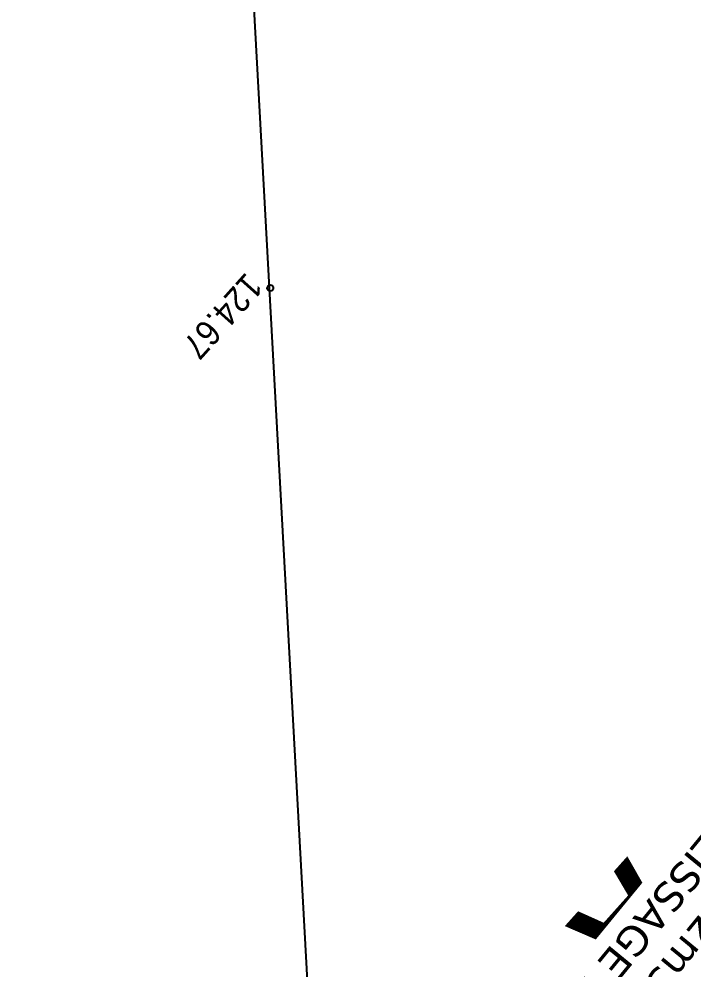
# Model space of a CAD drawing. Header units: metres. Extents: x -2858 to 512, y -1995 to 1252.
# Drawn here: x -442.38 to -431.37, y -77.38 to -61.85 of the extents above; entities that cross this region are included whole.
import ezdxf
from ezdxf import colors
from ezdxf.entities.mleader import LeaderData, LeaderLine
from ezdxf.enums import TextEntityAlignment as Align
from ezdxf.math import Vec2, Vec3

# ---------------------------------------------------------------- set-up
doc = ezdxf.new("R2010")
doc.units = ezdxf.units.M
doc.header["$PDMODE"] = 33
doc.header["$PDSIZE"] = 0.1
for name, color, linetype in [('--ui- Rsx Humides- EP texte', 5, 'Continuous'), ('1002 RES HTA TXT', 1, 'Continuous'), ('Calque commun', 7, 'Continuous'), ('Calque14', 7, 'Continuous'), ('Calque15', 7, 'Continuous')]:
    doc.layers.add(name, color=color, linetype=linetype)
doc.styles.add('Arial12', font='arial.ttf', dxfattribs={"width": 0.9, "height": 0.41584})
doc.styles.add('Century Gothic4', font='GOTHICB.TTF', dxfattribs={"height": 1.706266})
doc.styles.get("Standard").update_dxf_attribs({"font": 'arial.ttf'})

# ---------------------------------------------------------------- blocks, each defined once
blk = doc.blocks.new('PointTopo_SPE')
at = {"layer": 'Calque commun', "color": 1, "linetype": 'ByBlock', "lineweight": -2}
blk.add_point((0, 0), dxfattribs=at)
blk = doc.blocks.new('geometrebondepartleger')
at = {"layer": 'Calque14', "color": 0, "linetype": 'ByBlock', "lineweight": -2}
blk.add_blockref('PointTopo_SPE', (59.469, 55.764, 203.675), dxfattribs=at)
at = {"layer": 'Calque15', "color": 1, "linetype": 'ByBlock', "lineweight": -2, "style": 'Arial12', "width": 0.9}
blk.add_text('124.67', height=0.4158, dxfattribs=at).set_placement((59.529, 55.704, 203.675), align=Align.TOP_LEFT)

msp = doc.modelspace()

# ---------------------------------------------------------------- block references
at = {"layer": 'Calque commun', "color": 0, "linetype": 'ByBlock', "lineweight": -2, "rotation": 228.1617603435354}
msp.add_blockref('geometrebondepartleger', (-440.162, 15.263), dxfattribs=at)

# ---------------------------------------------------------------- texts
at = {"layer": 'Calque commun', "color": 5, "linetype": 'ByBlock', "lineweight": -2, "extrusion": (0.011866, 0.012797, 0.999848), "style": 'Century Gothic4', "width": 1}
msp.add_text('A', height=1.706, rotation=228.1574, dxfattribs=at).set_placement((-432.744, -75.04, -7.977), align=Align.BOTTOM_LEFT)

# ---------------------------------------------------------------- next in the draw order: leaders
at = {"layer": '--ui- Rsx Humides- EP texte', "color": 5, "linetype": 'ByBlock', "ltscale": 2}
ml = msp.add_multileader_mtext('Standard', dxfattribs=at)
ml.set_content('{\\fVerdana|b0|i0|c0|p34;\\LBassin de rétention type infiltration ballast\\l hyp 20ANS\\PVolume utile =152m3 V réel:456m3 surface au sol 347m²\\PSOIT HT REMPLISSAGE 1,31ml}', color=5)
ml.set_leader_properties()
ml.build(insert=Vec2(0, 0))
ml.multileader.update_dxf_attribs({"has_text_frame": 1, "text_right_attachment_type": 6, "dogleg_length": 0.36, "arrow_head_size": 1.04})
ctx = ml.context
ctx.base_point, ctx.char_height, ctx.arrow_head_size, ctx.landing_gap_size, ctx.plane_origin, ctx.plane_x_axis, ctx.plane_y_axis = Vec3(-426.654, -72.371), 0.48, 1.04, 0.32, Vec3(-442.337, -98.034), Vec3(-0.634365, -0.773033), Vec3(0.773033, -0.634365)
ctx.right_attachment = 6
notes = []
notes.append((ctx, [(0, (1, 1, 0), (-426.426, -72.092), (-0.634365, -0.773033), 0.36, [(0, [(-419.303, -64.646)], 0, [])])]))
ctx.mtext.insert, ctx.mtext.text_direction, ctx.mtext.rotation, ctx.mtext.flow_direction = Vec3(-426.626, -72.808), Vec3(-0.634365, -0.773033), 0.043028, 5
ctx.mtext.has_bg_fill, ctx.mtext.bg_color, ctx.mtext.bg_scale_factor, ctx.mtext.bg_transparency, ctx.mtext.use_window_bg_color = 1, -1027028792, 1.5, 0, 1
for ctx, leaders in notes:
    for number, flags, end, landing, length, lines in leaders:
        leader = LeaderData()
        leader.index, (leader.has_last_leader_line, leader.has_dogleg_vector, leader.attachment_direction) = number, flags
        leader.last_leader_point, leader.dogleg_vector, leader.dogleg_length = Vec3(end), Vec3(landing), length
        for number, points, colour, breaks in lines:
            line = LeaderLine()
            line.index, line.vertices, line.color, line.breaks = number, Vec3.list(points), colors.encode_raw_color(colour), breaks
            leader.lines.append(line)
        ctx.leaders.append(leader)

# ---------------------------------------------------------------- next in the draw order: linework, layer by layer
at = {"layer": '1002 RES HTA TXT', "color": 3, "flags": 128}
msp.add_lwpolyline([(-425.831, -293.554), (-444.94, 54.941)], dxfattribs=at)

doc.saveas('drawing.dxf')
